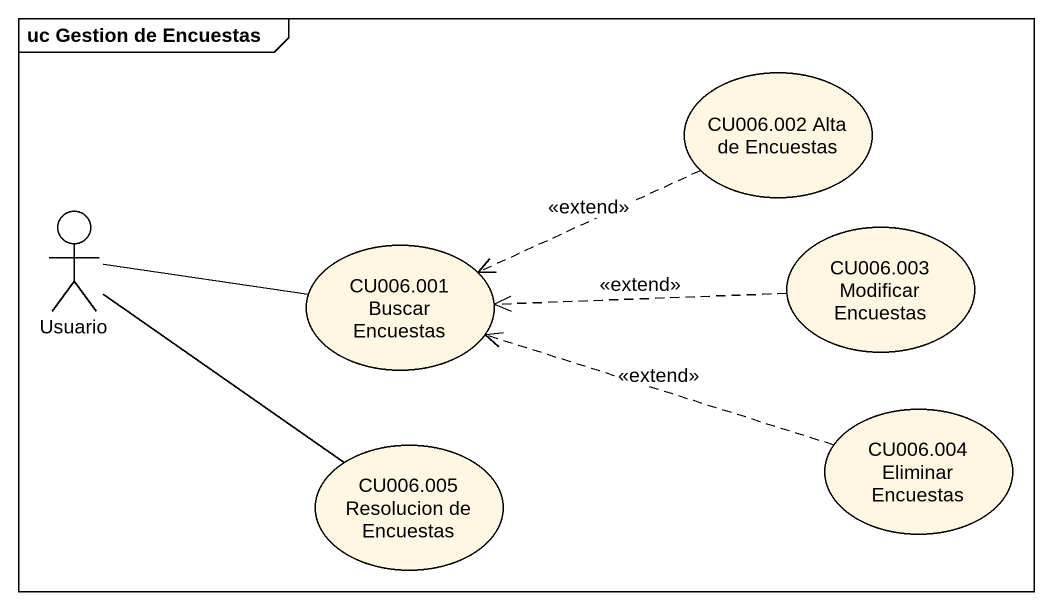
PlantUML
@startuml
mainframe uc Gestion de Encuestas
usecase "CU006.002 Alta de Encuestas" as CU006_002_Alta_de_Encuestas
actor Usuario
usecase "CU006.001 Buscar Encuestas" as CU006_001_Buscar_Encuestas
usecase "CU006.003 Modificar Encuestas" as CU006_003_Modificar
usecase "CU006.004 Eliminar Encuestas" as CU006_004_Eliminar_Encuestas
usecase "CU006.005 Resolucion de Encuestas" as CU006_005_Resolucion_de
CU006_002_Alta_de_Encuestas .left.> CU006_001_Buscar_Encuestas : <<extend>>
Usuario -right- CU006_001_Buscar_Encuestas
Usuario -- CU006_005_Resolucion_de
CU006_003_Modificar .left.> CU006_001_Buscar_Encuestas : <<extend>>
CU006_004_Eliminar_Encuestas .left.> CU006_001_Buscar_Encuestas : <<extend>>
@enduml
